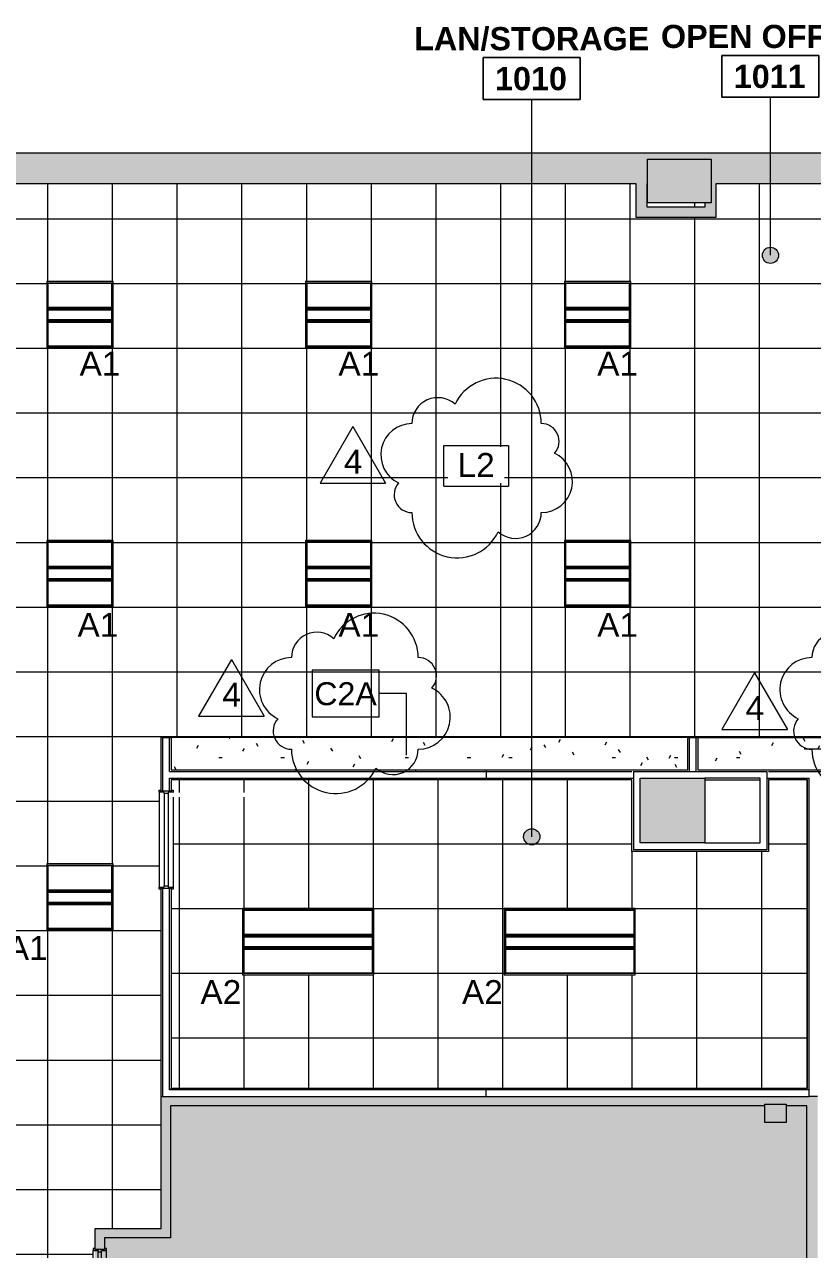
# Model space of a CAD drawing. Header units: inches. Extents: x 4387 to 7158, y 1246 to 2590.
# Drawn here: x 5480.6 to 5772.9, y 2129.2 to 2583.5 of the extents above; entities that cross this region are included whole.
import ezdxf

# ---------------------------------------------------------------- set-up
doc = ezdxf.new("R2010")
doc.units = ezdxf.units.IN
doc.header["$MEASUREMENT"] = 0
for name, color, linetype, lineweight in [('A-ANNO-KEYN', 231, 'Continuous', 9), ('A-AREA-IDEN', 2, 'Continuous', 9), ('A-CLNG', 13, 'Continuous', 13), ('A-CLNG-IDEN', 151, 'Continuous', 9), ('A-CLNG-PATT', 13, 'Continuous', 13), ('A-DETL-GENF', 92, 'Continuous', 9), ('A-DOOR', 31, 'Continuous', 13), ('A-WALL', 113, 'Continuous', 13), ('A-WALL-PATT', 111, 'Continuous', 13), ('E-LITE-EQPM', 33, 'Continuous', 9), ('E-LITE-EQPM-IDEN', 33, 'Continuous', 9), ('G-ANNO-REVC', 71, 'Continuous', 9), ('G-ANNO-REVC-IDEN', 71, 'Continuous', 9), ('I-WALL', 2, 'Continuous', 13), ('S-COLS', 52, 'Continuous', 13)]:
    doc.layers.add(name, color=color, linetype=linetype, lineweight=lineweight)
doc.styles.add('Arial', font='arial.ttf', dxfattribs={"height": 8.851796})
doc.styles.add('Swis721 Lt BT', font='swissl.ttf', dxfattribs={"height": 8.514638})
doc.styles.add('Swis721 Lt BT_B', font='', dxfattribs={"height": 8.583975})
doc.styles.get('Swis721 Lt BT_B').set_extended_font_data('Swis721 Lt BT', bold=True)
pattern_1 = [(0, (0, 0), (30.72, 7.68), [1.267, -21.773, 1.267, -21.773, -122.88]), (0, (0, 0), (30.72, 7.68), [-46.08, 1.267, -44.813, 1.267, -21.773, -53.76]), (0, (0, 0), (30.72, 7.68), [-115.2, 1.267, -14.093, 1.267, -37.133]), (120, (11.52, 3.84), (-22.011075, 22.7643), [1.267, -21.773, 1.267, -21.773, -122.88]), (120, (11.52, 3.84), (-22.011075, 22.7643), [-46.08, 1.267, -44.813, 1.267, -21.773, -53.76]), (120, (11.52, 3.84), (-22.011075, 22.7643), [-115.2, 1.267, -14.093, 1.267, -37.133]), (240, (15.36, 19.2), (-8.708925, -30.4443), [1.267, -21.773, 1.267, -21.773, -122.88]), (240, (15.36, 19.2), (-8.708925, -30.4443), [-46.08, 1.267, -44.813, 1.267, -21.773, -53.76]), (240, (15.36, 19.2), (-8.708925, -30.4443), [-115.2, 1.267, -14.093, 1.267, -37.133])]

# ---------------------------------------------------------------- blocks, each defined once
blk = doc.blocks.new('Concrete-Rectangular-Column - 24 X 24-4406395-10TH FLOOR RCP')
at = {"layer": 'S-COLS'}
blk.add_hatch(color=10, dxfattribs=at).paths.add_polyline_path([(12, -12), (12, 12), (-12, 12), (-12, -12), (-1.62, -12)], flags=0)
at = {"layer": 'S-COLS', "color": 8, "lineweight": 20}
for p, q in [((-12, 12), (12, 12)), ((-12, -12), (-12, 12)), ((12, 12), (12, -12)), ((12, -12), (-12, -12))]:
    blk.add_line(p, q, dxfattribs=at)
blk = doc.blocks.new('Concrete-Rectangular-Column - 23 153_256 X 16 53_256-4406400-10TH FLOOR RCP')
at = {"layer": 'S-COLS'}
blk.add_hatch(color=10, dxfattribs=at).paths.add_polyline_path([(-11.8, -8.1), (11.8, -8.1), (11.8, 8.1), (-11.8, 8.1), (-11.8, -6.46)], flags=0)
at = {"layer": 'S-COLS', "color": 8, "lineweight": 20}
for p, q in [((-11.8, 8.1), (11.8, 8.1)), ((-11.8, -8.1), (-11.8, 8.1)), ((11.8, 8.1), (11.8, -8.1)), ((11.8, -8.1), (-11.8, -8.1))]:
    blk.add_line(p, q, dxfattribs=at)
blk = doc.blocks.new('Concrete-Rectangular-Column - 7 223_256 X 6 193_256-4407522-10TH FLOOR RCP')
at = {"layer": 'S-COLS'}
blk.add_hatch(color=10, dxfattribs=at).paths.add_polyline_path([(3.94, -3.38), (3.94, 3.38), (-3.94, 3.38), (-3.94, -3.38)], flags=0)
at = {"layer": 'S-COLS', "color": 8, "lineweight": 20}
for p, q in [((-3.94, 3.38), (3.94, 3.38)), ((-3.94, -3.38), (-3.94, 3.38)), ((3.94, 3.38), (3.94, -3.38)), ((3.94, -3.38), (-3.94, -3.38))]:
    blk.add_line(p, q, dxfattribs=at)
blk = doc.blocks.new('Single Flush_No Glass - 3_-0_x8_-0_-4442633-10TH FLOOR RCP')
at = {"layer": 'A-DOOR'}
h = blk.add_hatch(color=10, dxfattribs=at)
h.paths.add_polyline_path([(22.37, 1.84), (22.37, 2.59), (21.62, 2.59), (21.62, 0.71), (21.12, 0.71), (21.12, -0.54), (21.62, -0.54), (21.62, -2.41), (22.37, -2.41), (22.37, -1.66), (21.99, -1.66), (21.99, 1.84)], flags=0)
h.paths.add_polyline_path([(-13.13, 0.71), (-13.63, 0.71), (-13.63, 2.59), (-14.38, 2.59), (-14.38, 1.84), (-14.01, 1.84), (-14.01, -1.66), (-14.38, -1.66), (-14.38, -2.41), (-13.63, -2.41), (-13.63, -0.54), (-13.13, -0.54)], flags=0)
at = {"layer": 'A-DOOR', "color": 8, "lineweight": 20}
for p, q in [((-13.63, 2.59), (-14.38, 2.59)), ((-14.38, 2.59), (-14.38, 1.84)), ((-13.63, 0.71), (-13.63, 2.59)), ((-13.13, 0.71), (-13.63, 0.71)), ((-13.13, -0.54), (-13.13, 0.71)), ((21.12, 0.71), (21.12, -0.54)), ((21.62, 0.71), (21.12, 0.71)), ((21.62, 2.59), (21.62, 0.71)), ((22.37, 2.59), (21.62, 2.59)), ((22.37, 1.84), (22.37, 2.59)), ((-14.38, -1.66), (-14.38, -2.41)), ((-14.38, -2.41), (-13.63, -2.41)), ((-13.63, -0.54), (-13.13, -0.54)), ((-13.63, -2.41), (-13.63, -0.54)), ((21.12, -0.54), (21.62, -0.54)), ((21.62, -0.54), (21.62, -2.41)), ((21.62, -2.41), (22.37, -2.41)), ((22.37, -2.41), (22.37, -1.66))]:
    blk.add_line(p, q, dxfattribs=at)
at = {"layer": 'A-DOOR', "color": 55}
for p, q in [((19.02, 2.59), (-13.63, 2.59)), ((21.12, 0.71), (-13.13, 0.71)), ((21.62, 2.59), (21.49, 2.59)), ((21.62, -2.41), (-13.63, -2.41)), ((21.12, -0.54), (-13.13, -0.54))]:
    blk.add_line(p, q, dxfattribs=at)
blk = doc.blocks.new('Single Flush_No Glass - 3_-0_x8_-0_-6068669-10TH FLOOR RCP')
at = {"layer": 'A-DOOR', "lineweight": 9}
for p, q in [((-14.38, 1.79), (-14.38, 2.54)), ((-14.38, 2.54), (-13.63, 2.54)), ((21.62, 2.54), (-13.63, 2.54)), ((-13.63, 2.54), (-13.63, 0.66)), ((-13.63, 0.66), (-13.13, 0.66)), ((21.12, 0.66), (-13.13, 0.66)), ((-13.13, 0.66), (-13.13, -0.84)), ((21.12, -0.84), (21.12, 0.66)), ((21.12, 0.66), (21.62, 0.66)), ((21.62, 0.66), (21.62, 2.54)), ((21.62, 2.54), (22.37, 2.54)), ((22.37, 2.54), (22.37, 1.79)), ((-14.38, -2.71), (-14.38, -1.96)), ((-13.63, -2.71), (-14.38, -2.71)), ((-13.13, -0.84), (-13.63, -0.84)), ((-13.63, -0.84), (-13.63, -2.71)), ((19.74, -2.71), (-13.63, -2.71)), ((21.12, -0.84), (-13.13, -0.84)), ((21.62, -0.84), (21.12, -0.84)), ((21.62, -2.71), (21.49, -2.71)), ((21.62, -2.71), (21.62, -0.84)), ((22.37, -2.71), (21.62, -2.71)), ((22.37, -1.96), (22.37, -2.71))]:
    blk.add_line(p, q, dxfattribs=at)
blk = doc.blocks.new('L-Recessed-Axis-Plano - A2 - 2 X 4-4924524-10TH FLOOR RCP')
at = {"layer": 'E-LITE-EQPM'}
for p, q in [((23.91, 11.87), (-23.91, 11.87)), ((-23.91, 11.87), (-23.91, -11.88)), ((-23.87, -11.56), (-23.87, 11.56)), ((-23.87, 11.56), (23.88, 11.56)), ((23.88, 11.56), (23.88, -11.56)), ((23.91, -11.88), (23.91, 11.87)), ((-23.87, 2.74), (23.88, 2.74)), ((23.88, 2.51), (-23.87, 2.51)), ((-23.87, 2.3), (23.88, 2.3)), ((-23.87, 2.2), (23.88, 2.2)), ((-23.87, 1.83), (23.88, 1.83)), ((-23.87, -1.83), (23.88, -1.83)), ((-23.87, -2.2), (23.88, -2.2)), ((-23.87, -2.3), (23.88, -2.3)), ((-23.87, -2.51), (23.88, -2.51)), ((-23.87, -2.74), (23.88, -2.74)), ((-23.91, -11.88), (23.91, -11.88)), ((23.88, -11.56), (-23.87, -11.56))]:
    blk.add_line(p, q, dxfattribs=at)
blk = doc.blocks.new('L-Recessed-Axis-Plano - A1 - 2 X 2-4924522-10TH FLOOR RCP')
at = {"layer": 'E-LITE-EQPM'}
for p, q in [((11.91, 11.87), (-11.91, 11.87)), ((-11.91, 11.87), (-11.91, -11.88)), ((-11.88, -11.56), (-11.88, 11.56)), ((-11.88, 11.56), (11.87, 11.56)), ((11.87, 11.56), (11.87, -11.56)), ((11.91, -11.88), (11.91, 11.87)), ((-11.88, 2.74), (11.87, 2.74)), ((11.87, 2.51), (-11.88, 2.51)), ((-11.88, 2.3), (11.87, 2.3)), ((-11.88, 2.2), (11.87, 2.2)), ((-11.88, 1.83), (11.87, 1.83)), ((-11.88, -1.83), (11.87, -1.83)), ((-11.88, -2.2), (11.87, -2.2)), ((-11.88, -2.3), (11.87, -2.3)), ((-11.88, -2.51), (11.87, -2.51)), ((-11.88, -2.74), (11.87, -2.74)), ((-11.91, -11.88), (11.91, -11.88)), ((11.87, -11.56), (-11.88, -11.56))]:
    blk.add_line(p, q, dxfattribs=at)
blk = doc.blocks.new('Single_Sliding_Barn - 3 x 8-5899659-10TH FLOOR RCP')
at = {"layer": 'A-DOOR', "lineweight": 9}
for q in [(17.8, -7.65), (17.8, -11.59), (30.14, -9.62)]:
    blk.add_line((14.39, -9.62), q, dxfattribs=at)
blk = doc.blocks.new('OTJ_ Room Tag - Room Name _ Number-360227-10TH FLOOR RCP')
at = {"layer": 'A-AREA-IDEN'}
for p, q in [((-0.1881, -0.1636), (-0.1881, -0.0018)), ((-0.1881, -0.0018), (0.1869, -0.0018)), ((0.1869, -0.0018), (-0.1881, -0.0018)), ((-0.1881, -0.0018), (-0.1881, -0.1636)), ((0.1869, -0.0018), (0.1869, -0.1636)), ((0.1869, -0.1636), (0.1869, -0.0018)), ((0.1869, -0.1636), (-0.1881, -0.1636)), ((-0.1881, -0.1636), (0.1869, -0.1636))]:
    blk.add_line(p, q, dxfattribs=at)
blk = doc.blocks.new('Keynote Tag - Keynote Number - Boxed-135510-10TH FLOOR RCP')
at = {"layer": 'A-ANNO-KEYN'}
for p, q in [((-0.125, -0.0792), (-0.125, 0.0781)), ((-0.125, 0.0781), (0.125, 0.0781)), ((0.125, 0.0781), (0.125, -0.0792)), ((-0.125, -0.0792), (0.125, -0.0792))]:
    blk.add_line(p, q, dxfattribs=at)
blk = doc.blocks.new('Family - ___-6309967-10TH FLOOR RCP')
at = {"layer": 'G-ANNO-REVC'}
for centre, radius, start, end in [((5655.48, 2435.51), 16.8, 0, 154.7912), ((5633.88, 2435.51), 9.6, 48.1897, 180), ((5624.28, 2423.96), 11.55, 90, 244.7912), ((5672.28, 2428.91), 6.6, 318.1897, 90), ((5672.28, 2414.06), 11.55, 270, 64.7912), ((5624.28, 2409.11), 6.6, 138.1897, 270), ((5641.08, 2402.51), 16.8, 180, 334.7912), ((5662.68, 2402.51), 9.6, 228.1897, 0)]:
    blk.add_arc(centre, radius, start, end, dxfattribs=at)
blk = doc.blocks.new('Revision Tag - Revision Tag-133968-10TH FLOOR RCP')
at = {"layer": 'G-ANNO-REVC-IDEN'}
for p, q in [((0, 0.1384), (-0.1263, -0.0804)), ((0, 0.1384), (0.1263, -0.0804)), ((-0.1263, -0.0804), (0.1263, -0.0804))]:
    blk.add_line(p, q, dxfattribs=at)
blk = doc.blocks.new('Family - ___-6320761-10TH FLOOR RCP')
at = {"layer": 'G-ANNO-REVC'}
for centre, radius, start, end in [((5610.16, 2348.72), 16.45, 0, 154.7912), ((5589.01, 2348.72), 9.4, 48.1897, 180), ((5579.61, 2336.82), 11.9, 90, 244.7912), ((5626.61, 2341.92), 6.8, 318.1897, 90), ((5626.61, 2326.62), 11.9, 270, 64.7912), ((5579.61, 2321.52), 6.8, 138.1897, 270), ((5596.06, 2314.72), 16.45, 180, 334.7912), ((5617.21, 2314.72), 9.4, 228.1897, 0)]:
    blk.add_arc(centre, radius, start, end, dxfattribs=at)
blk = doc.blocks.new('Family - ___-6320777-10TH FLOOR RCP')
at = {"layer": 'G-ANNO-REVC'}
for centre, radius, start, end in [((5803.22, 2348.72), 16.45, 0, 154.7912), ((5782.07, 2348.72), 9.4, 48.1897, 180), ((5772.67, 2336.82), 11.9, 90, 244.7912), ((5819.67, 2341.92), 6.8, 318.1897, 90), ((5819.67, 2326.62), 11.9, 270, 64.7912), ((5772.67, 2321.52), 6.8, 138.1897, 270), ((5789.12, 2314.72), 16.45, 180, 334.7912), ((5810.27, 2314.72), 9.4, 228.1897, 0)]:
    blk.add_arc(centre, radius, start, end, dxfattribs=at)

msp = doc.modelspace()

# ---------------------------------------------------------------- hatches: boundary and pattern name
at = {"layer": 'A-AREA-IDEN'}
h = msp.add_hatch(color=256, dxfattribs=at)
edge = h.paths.add_edge_path(flags=0)
edge.add_arc((5757.28, 2497.91), 3, 0, 360)
h = msp.add_hatch(color=256, dxfattribs=at)
edge = h.paths.add_edge_path(flags=0)
edge.add_arc((5668.73, 2282.24), 3, 0, 360)
at = {"layer": 'A-CLNG-PATT'}
h = msp.add_hatch(dxfattribs=at)
h.set_pattern_fill('FP_37', color=256, style=0, pattern_type=2)
h.set_pattern_definition([(0, (5657.23, 2415.436), (0, -24), []), (270, (5657.23, 2415.436), (-24, -1e-15), [])])
h.paths.add_polyline_path([(5286.8, 2088.94), (5506.75, 2088.94), (5506.75, 2092.81), (5506, 2092.81), (5506, 2129.56), (5506.75, 2129.56), (5506.75, 2136.94), (5531.25, 2136.94), (5531.25, 2262.81), (5530.5, 2262.81), (5530.5, 2299.56), (5531.25, 2299.56), (5531.25, 2319.06), (5849.23, 2319.06), (5849.21, 2398.38), (5845.48, 2398.67), (5845.48, 2524.44), (5736.96, 2524.44), (5736.96, 2511.94), (5707.46, 2511.94), (5707.46, 2524.44), (5465.96, 2524.44), (5465.96, 2512.44), (5442.46, 2512.44), (5442.46, 2480.94), (5442.26, 2480.94), (5438.61, 2439.15), (5439.36, 2439.09), (5436.15, 2402.48), (5435.41, 2402.54), (5434.38, 2390.84), (5435.13, 2390.77), (5435.06, 2389.9), (5469.92, 2386.85), (5469.77, 2385.11), (5434.9, 2388.16), (5431.93, 2354.16), (5431.18, 2354.23), (5425.94, 2294.31), (5252.14, 2281.21), (5257.67, 2207.84), (5448.03, 2222.19), (5450.12, 2194.53), (5446.38, 2194.24), (5445.96, 2199.73), (5279.4, 2187.18), (5285.31, 2108.72)], flags=0)
h.paths.add_polyline_path([(5442.46, 2151.35), (5417.23, 2151.35), (5417.23, 2175.91), (5465.86, 2175.91), (5465.86, 2151.35), (5443.41, 2151.35)], flags=0)
h.paths.add_polyline_path([(5321.23, 2151.35), (5321.23, 2175.91), (5369.86, 2175.91), (5369.86, 2151.35)], flags=0)
h.paths.add_polyline_path([(5512.39, 2247.6), (5488.82, 2247.6), (5488.82, 2272.16), (5513.45, 2272.16), (5513.45, 2247.6), (5512.69, 2247.6)], flags=0)
h.paths.add_polyline_path([(5296.82, 2247.6), (5296.82, 2272.16), (5321.45, 2272.16), (5321.45, 2247.6), (5305.44, 2247.6)], flags=0)
h.paths.add_polyline_path([(5403.94, 2247.6), (5392.82, 2247.6), (5392.82, 2272.16), (5417.45, 2272.16), (5417.45, 2247.6)], flags=0)
h.paths.add_polyline_path([(5438.46, 2279.94), (5438.46, 2303.94), (5462.46, 2303.94), (5462.46, 2279.94), (5442.46, 2279.94)], flags=0)
h.paths.add_polyline_path([(5488.82, 2367.6), (5488.82, 2392.16), (5513.45, 2392.16), (5513.45, 2367.6), (5512.39, 2367.6)], flags=0)
h.paths.add_polyline_path([(5680.82, 2367.6), (5680.82, 2392.16), (5705.45, 2392.16), (5705.45, 2367.6)], flags=0)
h.paths.add_polyline_path([(5596.42, 2367.6), (5584.82, 2367.6), (5584.82, 2392.16), (5609.45, 2392.16), (5609.45, 2367.6)], flags=0)
h.paths.add_polyline_path([(5776.82, 2367.6), (5776.82, 2392.16), (5801.45, 2392.16), (5801.45, 2367.6), (5788.33, 2367.6)], flags=0)
h.paths.add_polyline_path([(5488.82, 2463.6), (5488.82, 2488.16), (5513.45, 2488.16), (5513.45, 2463.6), (5502.18, 2463.6)], flags=0)
h.paths.add_polyline_path([(5609.45, 2463.6), (5584.82, 2463.6), (5584.82, 2488.16), (5609.45, 2488.16), (5609.45, 2484.22)], flags=0)
h.paths.add_polyline_path([(5680.82, 2463.6), (5680.82, 2488.16), (5705.45, 2488.16), (5705.45, 2463.6)], flags=0)
h.paths.add_polyline_path([(5776.82, 2463.6), (5776.82, 2488.16), (5801.45, 2488.16), (5801.45, 2463.6), (5788.33, 2463.6)], flags=0)
h.paths.add_polyline_path([(5711.39, 2515.87), (5733.02, 2515.87), (5733.02, 2517.33), (5711.66, 2517.33), (5711.66, 2524.44), (5711.39, 2524.44)], flags=0)
h = msp.add_hatch(dxfattribs=at)
h.set_pattern_fill('FP_13', color=256, style=0, pattern_type=2)
h.set_pattern_definition(pattern_1)
h.paths.add_polyline_path([(5719.34, 2307.06), (5726.62, 2307.06), (5726.62, 2319.06), (5535, 2319.06), (5535, 2307.06), (5706.46, 2307.06)], flags=0)
h = msp.add_hatch(dxfattribs=at)
h.set_pattern_fill('FP_13', color=256, style=0, pattern_type=2)
h.set_pattern_definition(pattern_1)
h.paths.add_polyline_path([(5785.47, 2307.06), (5919.97, 2307.06), (5919.97, 2319.06), (5730.37, 2319.06), (5730.37, 2307.06), (5778.37, 2307.06)], flags=0)
h.paths.add_polyline_path([(5887.44, 2308.05), (5851.44, 2308.05), (5851.44, 2309.8), (5887.44, 2309.8)], flags=0)
h.paths.add_polyline_path([(5771.62, 2308.05), (5749.47, 2308.05), (5749.47, 2309.8), (5785.47, 2309.8), (5785.47, 2308.05), (5774.12, 2308.05)], flags=0)
h = msp.add_hatch(dxfattribs=at)
h.set_pattern_fill('FP_24', color=256, style=0, pattern_type=2)
h.set_pattern_definition([(270, (5586, 2255.627), (-24, -1e-15), []), (180, (5586, 2255.627), (3e-15, 24), [])])
h.paths.add_polyline_path([(5766.34, 2189.06), (5770.75, 2189.06), (5770.75, 2303.31), (5756.58, 2303.31), (5756.58, 2276.81), (5705.83, 2276.81), (5705.83, 2303.31), (5535, 2303.31), (5535, 2299.56), (5535.75, 2299.56), (5535.75, 2298.69), (5570.75, 2298.69), (5570.75, 2296.94), (5535.75, 2296.94), (5535.75, 2262.81), (5535, 2262.81), (5535, 2189.06), (5762.97, 2189.06)], flags=0)
h.paths.add_polyline_path([(5658.5, 2231.06), (5658.5, 2255.63), (5707.12, 2255.63), (5707.12, 2231.06)], flags=0)
h.paths.add_polyline_path([(5610.12, 2231.06), (5561.5, 2231.06), (5561.5, 2255.63), (5610.12, 2255.63), (5610.12, 2249.53)], flags=0)
h.paths.add_polyline_path([(5753.46, 2279.94), (5753.46, 2303.31), (5732.96, 2303.31), (5732.96, 2279.94), (5739.56, 2279.94)], flags=0)
at = {"layer": 'A-DETL-GENF'}
h = msp.add_hatch(color=9, dxfattribs=at)
h.paths.add_polyline_path([(5684.39, 1977.74), (5687.86, 1977.74), (5687.86, 1991.24), (5712.13, 1991.24), (5712.13, 2006.1), (5716.72, 2006.1), (5716.72, 2070.26), (5712.13, 2070.26), (5712.13, 2081.51), (5607.33, 2081.51), (5607.33, 1991.24), (5627.71, 1991.24), (5627.71, 1977.74), (5641.76, 1977.74)], flags=0)
h.paths.add_polyline_path([(5422.86, 1977.74), (5480.58, 1977.74), (5480.58, 1991.24), (5483.89, 1991.24), (5483.89, 2006.1), (5487.71, 2006.1), (5487.71, 2070.26), (5483.89, 2070.26), (5483.89, 2081.51), (5385.01, 2081.51), (5385.01, 2070.26), (5380.25, 2070.26), (5380.25, 2006.1), (5385.01, 2006.1), (5385.01, 1991.24), (5408.81, 1991.24), (5408.81, 1977.74)], flags=0)
h.paths.add_polyline_path([(5515.29, 1977.74), (5590.33, 1977.74), (5590.33, 1980.44), (5571.97, 1980.44), (5571.97, 1991.24), (5601.83, 1991.24), (5601.83, 2081.51), (5497.01, 2081.51), (5497.01, 2070.26), (5493.21, 2070.26), (5493.21, 2006.1), (5497.01, 2006.1), (5497.01, 1991.24), (5529.34, 1991.22), (5529.34, 1980.44), (5515.29, 1980.44)], flags=0)
h.paths.add_polyline_path([(5764.37, 2071.24), (5764.87, 2071.24), (5764.87, 2072.37), (5764.37, 2072.37), (5764.37, 2074.12), (5764.87, 2074.12), (5764.87, 2075.99), (5765.62, 2075.99), (5765.62, 2075.24), (5770.75, 2075.24), (5770.75, 2182.44), (5763.08, 2182.44), (5763.08, 2176.34), (5755.21, 2176.34), (5755.21, 2182.44), (5534.75, 2182.44), (5534.75, 2133.44), (5510.25, 2133.44), (5510.25, 2129.56), (5511, 2129.56), (5511, 2128.81), (5509.12, 2128.81), (5509.12, 2128.31), (5507.87, 2128.31), (5507.87, 2128.81), (5506.75, 2128.81), (5506.75, 2093.56), (5507.87, 2093.56), (5507.87, 2094.06), (5509.12, 2094.06), (5509.12, 2093.56), (5511, 2093.56), (5511, 2092.81), (5510.25, 2092.81), (5510.25, 2088.94), (5725.25, 2088.94), (5725.25, 2075.24), (5728.87, 2075.24), (5728.87, 2075.99), (5729.62, 2075.99), (5729.62, 2074.12), (5730.12, 2074.12), (5730.12, 2072.37), (5729.62, 2072.37), (5729.62, 2071.24), (5753.83, 2071.24)], flags=0)
at = {"layer": 'A-WALL-PATT', "lineweight": 9}
for points in [[(5242.67, 2524.44), (5433.5, 2524.44), (5433.5, 2533.62), (5461.87, 2533.62), (5461.91, 2524.44), (5711.66, 2524.44), (5711.66, 2533.54), (5735.25, 2533.54), (5735.25, 2524.44), (5981.77, 2524.44), (5981.77, 2533.54), (6005.37, 2533.54), (6005.37, 2524.44), (6198.86, 2524.44), (6198.86, 2533.54), (6222.46, 2533.54), (6222.46, 2524.44), (6268.46, 2524.44), (6268.46, 2535.94), (5221.48, 2535.94), (5221.48, 2531.98), (5242.67, 2531.98), (5242.67, 2526.2)], [(5707.46, 2511.94), (5711.39, 2511.94), (5711.39, 2524.44), (5707.46, 2524.44), (5707.46, 2515.87)], [(5733.02, 2515.87), (5736.96, 2515.87), (5736.96, 2524.44), (5735.25, 2524.44), (5735.25, 2517.33), (5733.02, 2517.33)], [(5719.34, 2511.94), (5736.96, 2511.94), (5736.96, 2515.87), (5711.39, 2515.87), (5711.39, 2511.94), (5711.66, 2511.94)], [(5658.5, 2182.44), (5755.21, 2182.44), (5755.21, 2183.09), (5763.08, 2183.09), (5763.08, 2182.44), (5770.75, 2182.44), (5770.75, 2185.94), (5531.25, 2185.94), (5531.25, 2182.44), (5650.36, 2182.44)], [(5770.75, 2075.24), (5774.75, 2075.24), (5774.75, 2185.94), (5770.75, 2185.94), (5770.75, 2104.59)], [(5534.75, 2133.44), (5534.75, 2182.44), (5531.25, 2182.44), (5531.25, 2133.44)], [(5530.98, 2133.44), (5531.25, 2133.44), (5531.25, 2136.94), (5510.25, 2136.94), (5510.25, 2133.44), (5513.45, 2133.44)]]:
    msp.add_hatch(color=7, dxfattribs=at).paths.add_polyline_path(points, flags=0)
h = msp.add_hatch(dxfattribs=at)
h.set_pattern_fill('FP_13', color=256, style=0, pattern_type=2)
h.set_pattern_definition(pattern_1)
h.paths.add_polyline_path([(5651.88, 2306.44), (5651.88, 2307.06), (5535, 2307.06), (5535, 2306.44), (5650.36, 2306.44)], flags=0)
h = msp.add_hatch(dxfattribs=at)
h.set_pattern_fill('FP_13', color=256, style=0, pattern_type=2)
h.set_pattern_definition(pattern_1)
h.paths.add_polyline_path([(5581.37, 2303.31), (5651.88, 2303.31), (5651.88, 2303.94), (5535, 2303.94), (5535, 2303.31), (5561.5, 2303.31)], flags=0)
h = msp.add_hatch(color=7, dxfattribs=at)
h.paths.add_polyline_path([(5506.75, 2088.94), (5510.25, 2088.94), (5510.25, 2093.19), (5506.75, 2093.19), (5506.75, 2089.22)], flags=0)
h.paths.add_polyline_path([(5506.75, 2129.19), (5510.25, 2129.19), (5510.25, 2136.94), (5506.75, 2136.94), (5506.75, 2133.44)], flags=0)

# ---------------------------------------------------------------- linework, layer by layer
at = {"layer": 'A-AREA-IDEN'}
for p, q in [((5668.73, 2282.24), (5668.73, 2555.72)), ((5757.28, 2497.91), (5757.29, 2556.55))]:
    msp.add_line(p, q, dxfattribs=at)
for centre in [(5757.28, 2497.91), (5668.73, 2282.24)]:
    msp.add_circle(centre, 3, dxfattribs=at)
at = {"layer": 'A-CLNG'}
for p, q in [((5513.45, 2488.16), (5488.82, 2488.16)), ((5488.82, 2488.16), (5488.82, 2463.6)), ((5513.45, 2463.6), (5513.45, 2488.16)), ((5609.45, 2488.16), (5584.82, 2488.16)), ((5584.82, 2488.16), (5584.82, 2463.6)), ((5609.45, 2463.6), (5609.45, 2488.16)), ((5705.45, 2488.16), (5680.82, 2488.16)), ((5680.82, 2488.16), (5680.82, 2463.6)), ((5705.45, 2463.6), (5705.45, 2488.16)), ((5488.82, 2463.6), (5513.45, 2463.6)), ((5584.82, 2463.6), (5609.45, 2463.6)), ((5680.82, 2463.6), (5705.45, 2463.6)), ((5513.45, 2392.16), (5488.82, 2392.16)), ((5488.82, 2392.16), (5488.82, 2367.6)), ((5513.45, 2367.6), (5513.45, 2392.16)), ((5609.45, 2392.16), (5584.82, 2392.16)), ((5584.82, 2392.16), (5584.82, 2367.6)), ((5609.45, 2367.6), (5609.45, 2392.16)), ((5705.45, 2392.16), (5680.82, 2392.16)), ((5680.82, 2392.16), (5680.82, 2367.6)), ((5705.45, 2367.6), (5705.45, 2392.16)), ((5488.82, 2367.6), (5513.45, 2367.6)), ((5584.82, 2367.6), (5609.45, 2367.6)), ((5680.82, 2367.6), (5705.45, 2367.6)), ((5726.62, 2319.06), (5535, 2319.06)), ((5730.37, 2319.06), (5919.97, 2319.06)), ((5732.96, 2303.31), (5753.46, 2303.31)), ((5770.75, 2303.31), (5770.75, 2189.06)), ((5513.45, 2272.16), (5488.82, 2272.16)), ((5488.82, 2272.16), (5488.82, 2247.6)), ((5513.45, 2247.6), (5513.45, 2272.16)), ((5610.12, 2255.63), (5561.5, 2255.63)), ((5561.5, 2255.63), (5561.5, 2231.06)), ((5610.12, 2231.06), (5610.12, 2255.63)), ((5707.12, 2255.63), (5658.5, 2255.63)), ((5658.5, 2255.63), (5658.5, 2231.06)), ((5707.12, 2231.06), (5707.12, 2255.63)), ((5488.82, 2247.6), (5513.45, 2247.6)), ((5561.5, 2231.06), (5610.12, 2231.06)), ((5658.5, 2231.06), (5707.12, 2231.06))]:
    msp.add_line(p, q, dxfattribs=at)
at = {"layer": 'A-CLNG-IDEN'}
for p, q in [((5622.29, 2335.34), (5612.1, 2335.34)), ((5622.29, 2312.47), (5622.29, 2335.34))]:
    msp.add_line(p, q, dxfattribs=at)
at = {"layer": 'A-CLNG-IDEN', "flags": 128}
msp.add_lwpolyline([(5587.23, 2343.99), (5587.23, 2326.7), (5612.1, 2326.7), (5612.1, 2343.99)], close=True, dxfattribs=at)
at = {"layer": 'A-WALL', "color": 8, "lineweight": 20}
for p, q in [((5214.98, 2535.94), (6268.46, 2535.94)), ((5707.46, 2524.44), (5465.96, 2524.44)), ((5707.46, 2511.94), (5707.46, 2524.44)), ((5711.66, 2524.44), (5711.39, 2524.44)), ((5711.39, 2524.44), (5711.39, 2515.87)), ((5845.48, 2524.44), (5736.96, 2524.44)), ((5736.96, 2524.44), (5736.96, 2511.94)), ((5733.02, 2515.87), (5733.02, 2517.33)), ((5711.39, 2515.87), (5733.02, 2515.87)), ((5736.96, 2511.94), (5707.46, 2511.94)), ((5770.75, 2185.94), (5771, 2185.94)), ((5770.75, 2075.24), (5770.75, 2182.44))]:
    msp.add_line(p, q, dxfattribs=at)
at = {"layer": 'A-WALL'}
for p, q in [((5531.87, 2299.19), (5531.87, 2319.06)), ((5534.37, 2306.44), (5534.37, 2319.06)), ((5727.25, 2306.44), (5727.25, 2319.06)), ((5729.75, 2306.44), (5729.75, 2319.06)), ((5534.37, 2306.44), (5705.83, 2306.44)), ((5534.37, 2303.94), (5706.46, 2303.94)), ((5534.37, 2299.19), (5534.37, 2303.94)), ((5651.88, 2307.06), (5651.88, 2303.31)), ((5706.46, 2306.44), (5755.96, 2306.44)), ((5706.46, 2306.44), (5706.46, 2277.44)), ((5755.96, 2306.44), (5755.96, 2277.44)), ((5755.96, 2303.94), (5771.62, 2303.94)), ((5756.58, 2306.44), (5778.37, 2306.44)), ((5771.62, 2185.94), (5771.62, 2303.94)), ((5755.96, 2277.44), (5706.46, 2277.44)), ((5531.87, 2185.94), (5531.87, 2263.19)), ((5534.37, 2188.44), (5534.37, 2263.19)), ((5771.62, 2188.44), (5534.37, 2188.44)), ((5535, 2188.44), (5535, 2189.06)), ((5774.75, 2185.94), (5771.62, 2185.94))]:
    msp.add_line(p, q, dxfattribs=at)
at = {"layer": 'A-WALL', "color": 55}
msp.add_line((5771, 2185.94), (5771.62, 2185.94), dxfattribs=at)
at = {"layer": 'I-WALL'}
for p, q in [((5531.25, 2299.19), (5531.25, 2319.06)), ((5531.25, 2319.06), (5535, 2319.06)), ((5535, 2319.06), (5535, 2307.06)), ((5726.62, 2307.06), (5726.62, 2319.06)), ((5726.62, 2319.06), (5730.37, 2319.06)), ((5730.37, 2319.06), (5730.37, 2307.06)), ((5535, 2307.06), (5726.62, 2307.06)), ((5730.37, 2307.06), (5778.37, 2307.06)), ((5753.46, 2303.94), (5732.96, 2303.94)), ((5753.46, 2279.94), (5753.46, 2303.94)), ((5535, 2299.19), (5531.25, 2299.19)), ((5705.83, 2303.31), (5535, 2303.31)), ((5535, 2303.31), (5535, 2299.19)), ((5705.83, 2276.81), (5705.83, 2303.31)), ((5756.58, 2303.31), (5756.58, 2276.81)), ((5771, 2303.31), (5756.58, 2303.31)), ((5771, 2189.06), (5771, 2303.31)), ((5756.58, 2276.81), (5705.83, 2276.81)), ((5732.96, 2279.94), (5753.46, 2279.94)), ((5531.25, 2185.94), (5531.25, 2263.19)), ((5531.25, 2263.19), (5535, 2263.19)), ((5535, 2263.19), (5535, 2189.06)), ((5535, 2189.06), (5771, 2189.06)), ((5651.88, 2185.94), (5651.88, 2189.06))]:
    msp.add_line(p, q, dxfattribs=at)
at = {"layer": 'I-WALL', "color": 8, "lineweight": 20}
for p, q in [((5531.25, 2136.94), (5531.25, 2185.94)), ((5531.25, 2185.94), (5770.75, 2185.94)), ((5534.75, 2182.44), (5534.75, 2133.44)), ((5755.21, 2182.44), (5534.75, 2182.44)), ((5770.75, 2182.44), (5763.08, 2182.44)), ((5506.75, 2129.19), (5506.75, 2136.94)), ((5506.75, 2136.94), (5531.25, 2136.94)), ((5510.25, 2133.44), (5510.25, 2129.19)), ((5534.75, 2133.44), (5510.25, 2133.44)), ((5510.25, 2129.19), (5506.75, 2129.19))]:
    msp.add_line(p, q, dxfattribs=at)

# ---------------------------------------------------------------- block references
at = {"layer": 'A-ANNO-KEYN', "xscale": 95.99999999999994, "yscale": 95.99999999999994, "zscale": 95.99999999999994}
msp.add_blockref('Keynote Tag - Keynote Number - Boxed-135510-10TH FLOOR RCP', (5648.13, 2419.87), dxfattribs=at)
at = {"layer": 'A-AREA-IDEN', "xscale": 95.99999999999994, "yscale": 95.99999999999994, "zscale": 95.99999999999994}
for p in [(5757.28, 2572.25), (5668.72, 2571.42)]:
    msp.add_blockref('OTJ_ Room Tag - Room Name _ Number-360227-10TH FLOOR RCP', p, dxfattribs=at)
at = {"layer": 'A-DOOR'}
for name, p, rotation in [('Single_Sliding_Barn - 3 x 8-5899659-10TH FLOOR RCP', (5799.86, 2305.1), 180), ('Single Flush_No Glass - 3_-0_x8_-0_-6068669-10TH FLOOR RCP', (5533.03, 2277.19), 90)]:
    msp.add_blockref(name, p, dxfattribs=dict(at, rotation=rotation))
at = {"layer": 'A-DOOR', "color": 55, "rotation": 270}
msp.add_blockref('Single Flush_No Glass - 3_-0_x8_-0_-4442633-10TH FLOOR RCP', (5508.41, 2115.18), dxfattribs=at)
at = {"layer": 'E-LITE-EQPM', "extrusion": (0, 0, -1), "rotation": 180}
for name, p in [('L-Recessed-Axis-Plano - A1 - 2 X 2-4924522-10TH FLOOR RCP', (-5501.14, 2475.88)), ('L-Recessed-Axis-Plano - A1 - 2 X 2-4924522-10TH FLOOR RCP', (-5597.14, 2475.88)), ('L-Recessed-Axis-Plano - A1 - 2 X 2-4924522-10TH FLOOR RCP', (-5693.14, 2475.88)), ('L-Recessed-Axis-Plano - A1 - 2 X 2-4924522-10TH FLOOR RCP', (-5501.14, 2379.88)), ('L-Recessed-Axis-Plano - A1 - 2 X 2-4924522-10TH FLOOR RCP', (-5597.14, 2379.88)), ('L-Recessed-Axis-Plano - A1 - 2 X 2-4924522-10TH FLOOR RCP', (-5693.14, 2379.88)), ('L-Recessed-Axis-Plano - A1 - 2 X 2-4924522-10TH FLOOR RCP', (-5501.14, 2259.88)), ('L-Recessed-Axis-Plano - A2 - 2 X 4-4924524-10TH FLOOR RCP', (-5585.81, 2243.35)), ('L-Recessed-Axis-Plano - A2 - 2 X 4-4924524-10TH FLOOR RCP', (-5682.81, 2243.35))]:
    msp.add_blockref(name, p, dxfattribs=at)
at = {"layer": 'G-ANNO-REVC'}
for name in ['Family - ___-6320761-10TH FLOOR RCP', 'Family - ___-6320777-10TH FLOOR RCP']:
    msp.add_blockref(name, (0, 0), dxfattribs=at)
at = {"layer": 'G-ANNO-REVC-IDEN', "xscale": 95.99999999999994, "yscale": 95.99999999999994, "zscale": 95.99999999999994}
for p in [(5602.41, 2421.17), (5557.3, 2334.72), (5751.41, 2329.76)]:
    msp.add_blockref('Revision Tag - Revision Tag-133968-10TH FLOOR RCP', p, dxfattribs=at)
at = {"layer": 'S-COLS', "color": 55}
for name, p in [('Concrete-Rectangular-Column - 23 153_256 X 16 53_256-4406400-10TH FLOOR RCP', (5723.46, 2525.44)), ('Concrete-Rectangular-Column - 24 X 24-4406395-10TH FLOOR RCP', (5720.96, 2291.94)), ('Concrete-Rectangular-Column - 7 223_256 X 6 193_256-4407522-10TH FLOOR RCP', (5759.15, 2179.71))]:
    msp.add_blockref(name, p, dxfattribs=at)

# ---------------------------------------------------------------- texts
at = {"layer": 'A-AREA-IDEN', "char_height": 8.584, "attachment_point": 2, "line_spacing_factor": 0.998538, "style": 'Swis721 Lt BT_B'}
for s, insert, width in [('LAN/STORAGE', (5668.73, 2582.56), 95.796), ('OPEN OFFICE', (5757.29, 2583.39), 92.016), ('1010', (5668.44, 2567.73), 30.672), ('1011', (5757.01, 2568.57), 30.672)]:
    msp.add_mtext(s, dxfattribs=dict(at, insert=insert, width=width))
at = {"layer": 'A-CLNG-IDEN', "insert": (5599.66, 2339.57), "char_height": 8.515, "width": 26.244, "attachment_point": 2, "line_spacing_factor": 1.00667, "style": 'Swis721 Lt BT'}
msp.add_mtext('C2A', dxfattribs=at)
at = {"layer": 'E-LITE-EQPM-IDEN', "char_height": 8.852, "width": 18.036, "attachment_point": 2, "line_spacing_factor": 0.938532, "style": 'Arial'}
for s, insert in [('A1', (5508.58, 2462.16)), ('A1', (5604.58, 2462.16)), ('A1', (5700.58, 2462.16)), ('A1', (5507.81, 2365.27)), ('A1', (5604.58, 2365.27)), ('A1', (5700.58, 2365.27)), ('A1', (5481.57, 2245.45)), ('A2', (5553.41, 2229.08)), ('A2', (5650.41, 2229.08))]:
    msp.add_mtext(s, dxfattribs=dict(at, insert=insert))
at = {"layer": 'G-ANNO-REVC-IDEN', "char_height": 8.85, "width": 8.208, "attachment_point": 2, "line_spacing_factor": 0.938532, "style": 'Arial'}
for insert in [(5602.49, 2425.83), (5557.39, 2339.38), (5751.5, 2334.42)]:
    msp.add_mtext('4', dxfattribs=dict(at, insert=insert))

# ---------------------------------------------------------------- next in the draw order: texts
at = {"layer": 'A-ANNO-KEYN', "insert": (5648.11, 2424.58), "char_height": 8.852, "width": 16.416, "attachment_point": 2, "line_spacing_factor": 0.938532, "style": 'Arial', "bg_fill": 3, "box_fill_scale": 1.25, "bg_fill_color": 0, "bg_fill_transparency": 0}
msp.add_mtext('L2', dxfattribs=at)

# ---------------------------------------------------------------- next in the draw order: block references
at = {"layer": 'G-ANNO-REVC'}
msp.add_blockref('Family - ___-6309967-10TH FLOOR RCP', (0, 0), dxfattribs=at)

doc.saveas('drawing.dxf')
